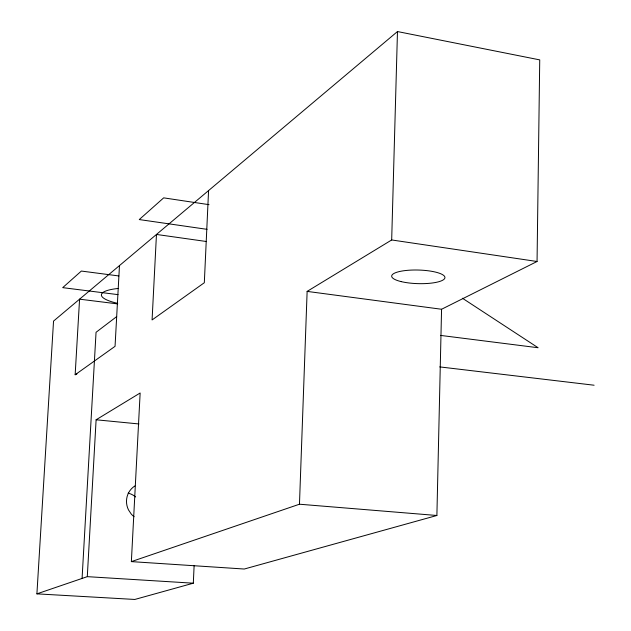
<?xml version="1.0" encoding="UTF-8"?>
<svg xmlns="http://www.w3.org/2000/svg" width="631" height="631" viewBox="0 0 631 631"><rect width="100%" height="100%" fill="white"/><g stroke="black" fill="none" stroke-linecap="round" stroke-linejoin="round"><path stroke-width="0.95" d="M36.906 593.858L87.291 576.655L96.109 419.781L140.145 392.995L131.366 561.614L299.465 504.216L307.131 291.396L441.566 309.261L537.052 261.494L539.734 59.882L397.475 31.55L53.54 321.092L36.906 593.858L134.829 599.45L193.315 583.194L194.127 565.51M131.366 561.614L244.276 569.028L436.889 515.488L441.566 309.261M307.131 291.396L391.677 239.961L397.475 31.55M208.577 190.57L204.318 282.727L152.079 319.941L156.464 234.448L206.242 241.484M119.48 265.58L115.055 346.324L75.152 374.751L79.577 299.173L117.437 303.874M82.077 578.438L96.046 332.3L116.68 316.612M75.152 374.751L76.958 373.954M87.291 576.655L193.315 583.194M299.465 504.216L436.889 515.488M96.109 419.781L138.978 423.961M439.736 366.903L594.094 385.218M118.029 294.638L62.706 287.641L81.36 271.054L118.849 275.952M440.477 335.4L538.101 347.736L462.444 298.242M207.055 229.337L139.262 219.564L163.674 197.858L209.019 204.665M391.677 239.961L537.052 261.494M117.721 303.361A38.657 9.071 3.6 0 1 118.131 288.47M134.119 516.726A18.796 18.22 60.8 0 1 131.24 514.036L128.503 509.935A18.796 18.22 60.8 0 1 134.916 485.933M128.148 493.134A18.181 17.715 59.2 0 1 135.626 496.96M401.277 281.631A26.66 6.807 1.6 0 0 444.555 278.689A26.66 6.807 1.6 0 0 409.022 270.218A26.66 6.807 1.6 0 0 401.277 281.631"/></g></svg>
